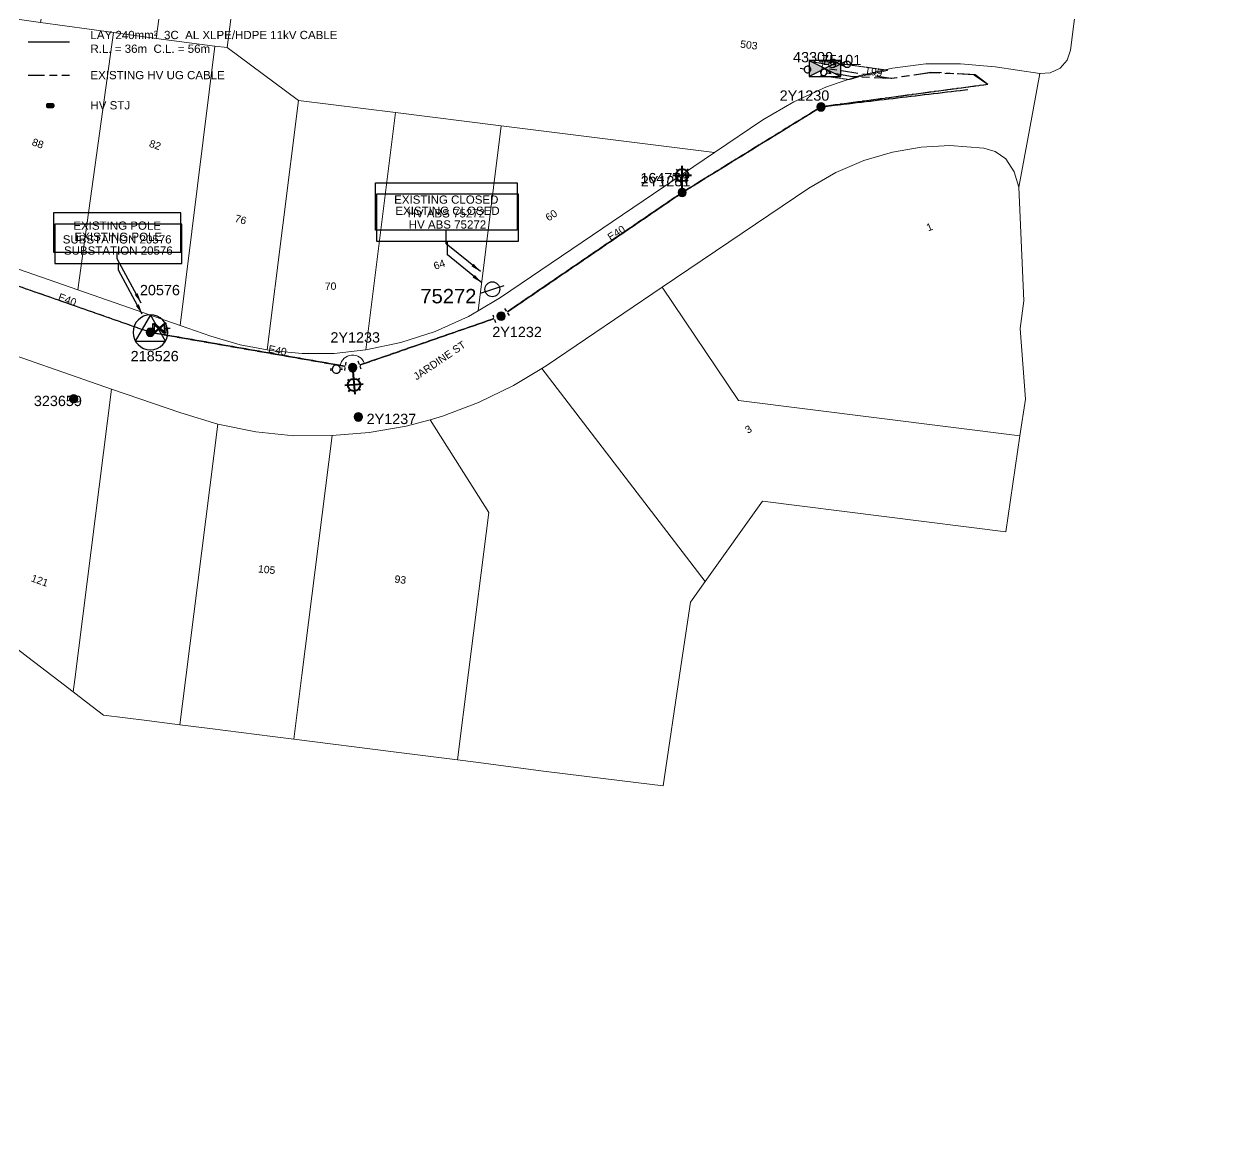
# Model space of a CAD drawing. Header units: metres. Extents: x 15383 to 530218, y 6156255 to 6759712.
# Drawn here: x 306134.6 to 306427.2, y 6192579.4 to 6192848.5 of the extents above; entities that cross this region are included whole.
import ezdxf
from ezdxf.enums import TextEntityAlignment as Align

# ---------------------------------------------------------------- set-up
doc = ezdxf.new("R2010")
doc.units = ezdxf.units.M
for name, pattern in [('Cable Exist OH', [1, 1, 0]), ('Cable Exist UG', [8.2, 4, -1.2, 1.8, -1.2]), ('HIDDEN', [0.375, 0.25, -0.125]), ('HIDDEN2', [0.1875, 0.125, -0.0625])]:
    doc.linetypes.add(name, pattern=pattern)
doc.layers.get('0').update_dxf_attribs({"color": 6})
for name, color, linetype in [('_User Miscellaneous1', 7, 'Continuous'), ('Equip_HV_EXT', 7, 'Continuous'), ('Equip_HV_NEW', 2, 'Continuous'), ('Equip_LV_EXT', 7, 'Continuous'), ('Equip_SP_HV_EXT', 7, 'Continuous'), ('Equip_SP_SL_EXT', 7, 'Continuous'), ('Mains_HV_EXT', 7, 'Continuous'), ('Mains_HV_NEW', 2, 'Continuous'), ('Mains_HV_NEW_Hardwired', 2, 'Continuous'), ('Mains_LV_EXT', 7, 'Continuous'), ('Mains_SL_EXT', 7, 'Continuous'), ('Notes_HV_MISC', 7, 'Continuous'), ('Notes_SP_MISC', 7, 'Continuous'), ('OH_Details_NEW', 2, 'Continuous'), ('OH_Details_SP_MISC', 7, 'Continuous'), ('Services_SL_EXT', 7, 'Continuous'), ('Sub_SP_EXT', 7, 'Continuous'), ('Sub_SP_TR_HV_LV_EXT', 7, 'Continuous'), ('SupportsOH_SP_TR_HV_LV_SL_EXT', 7, 'Continuous')]:
    doc.layers.add(name, color=color, linetype=linetype)
for name, color, linetype, lineweight in [('Cadastre Buildings_SP_EXT', 9, 'Continuous', 5), ('Cadastre Land Parcels_SP_EXT', 9, 'Continuous', 5), ('Cadastre Other Property_SP_EXT', 9, 'HIDDEN', 5), ('Cadastre Roads_SP_EXT', 9, 'Continuous', 5)]:
    doc.layers.add(name, color=color, linetype=linetype, lineweight=lineweight)
doc.styles.add('HVSW_LABEL', font='arial.ttf')
doc.styles.add('iecARIAL', font='arial.ttf', dxfattribs={"height": 2})
doc.styles.add('POLE_LABEL', font='arial.ttf')
doc.styles.get("Standard").update_dxf_attribs({"font": 'arial.ttf'})
doc.styles.add('SWITCH_LABEL', font='arial.ttf', dxfattribs={"height": 2.5})
doc.linetypes.add('Cable 4', pattern='A,5.25,-0.1,["o",Standard,S=2,R=0,X=1.2,Y=-0.7],-4', length=9.35)
doc.linetypes.add('Cable New UG', pattern='A,7,-0.25,["x",Standard,S=2,R=0,X=0.2,Y=-0.8],-2.1', length=9.35)
doc.dimstyles.get("Standard").update_dxf_attribs({"dimtxt": 0.18, "dimasz": 0.18, "dimexe": 0.18, "dimexo": 0.0625, "dimgap": 0.09, "dimtad": 0, "dimtih": 1, "dimtoh": 1, "dimdec": 4, "dimzin": 0, "dimdsep": 46, "dimtxsty": 'Standard', "dimcen": 0.09, "dimadec": 0, "dimazin": 0, "dimtfac": 1, "dimtdec": 4, "dimtofl": 0, "dimtmove": 0, "dimatfit": 3, "dimfxl": 1, "dimtolj": 1, "dimtzin": 0, "dimarcsym": 0})

# ---------------------------------------------------------------- blocks, each defined once
blk = doc.blocks.new('SUB_POLE_EXT')
blk.add_wipeout([(0, 4.22), (0.42, 4.2), (0.83, 4.14), (1.21, 4.05), (1.62, 3.9), (1.99, 3.72), (2.35, 3.51), (2.68, 3.26), (2.99, 2.99), (3.28, 2.66), (3.52, 2.34), (3.76, 1.92), (3.9, 1.62), (4.04, 1.23), (4.18, 0.63), (4.22, 0), (4.18, -0.61), (4.06, -1.15), (3.9, -1.62), (3.58, -2.24), (3.22, -2.73), (2.97, -3.01), (2.68, -3.26), (2.36, -3.5), (2, -3.72), (1.64, -3.89), (1.25, -4.03), (0.82, -4.14), (0.42, -4.2), (0, -4.22), (-0.41, -4.2), (-0.8, -4.15), (-1.21, -4.05), (-1.62, -3.9), (-1.99, -3.73), (-2.35, -3.51), (-2.68, -3.26), (-2.96, -3.02), (-3.23, -2.72), (-3.51, -2.35), (-3.71, -2.01), (-3.91, -1.6), (-4.05, -1.21), (-4.16, -0.76), (-4.22, -0.14), (-4.21, 0.39), (-4.14, 0.83), (-4.03, 1.27), (-3.9, 1.63), (-3.71, 2.02), (-3.5, 2.37), (-3.28, 2.67), (-2.99, 2.99), (-2.68, 3.27), (-2.33, 3.52), (-1.98, 3.73), (-1.63, 3.9), (-1.2, 4.05), (-0.78, 4.15), (-0.4, 4.21)])
blk.add_line((2.16, 0.48), (2.16, 0.48, 0))
blk.add_lwpolyline([(-4.22, 0, 1), (4.22, 0, 1)], format="xyb", close=True)
blk.add_lwpolyline([(2.14, 0.52), (0, 4.22), (-3.66, -2.11), (3.66, -2.11)], close=True)
for tag, height, flags, p in [('ASSET_NUM', 2.5, 8, (2, 2)), ('STREET_CODE', 0.2, 9, (1.5, 0)), ('CONSTRUCTED_VOLTAGE', 0.2, 9, (1.5, -0.2)), ('OPERATING_VOLTAGE', 0.2, 9, (1.5, -0.6)), ('OPERATED_BY', 0.2, 9, (1.5, -0.8)), ('ORIENTATION', 0.2, 9, (1.5, -1.2)), ('OWNED_BY', 0.2, 9, (1.5, -1.4)), ('SECONDARY_VOLTAGE', 0.2, 9, (1.5, -1.6)), ('STATE', 0.2, 9, (1.5, -1.8)), ('SUBSTATION_TYPE', 0.2, 9, (1.5, -2)), ('STREETNAME', 0.2, 9, (1.5, -2.8)), ('SUBURB', 0.2, 9, (1.5, -3)), ('NO_PHASES', 0.2, 9, (1.5, -0.4)), ('MAINTAINED_BY', 0.2, 9, (1.5, -1)), ('USAGE', 0.2, 9, (1.5, -2.2)), ('LEGEND', 0.2, 9, (1.5, -2.4)), ('LOCATION', 0.2, 9, (1.5, -2.6)), ('Z', 0.2, 1, (1.5, -3.4)), ('NOTES', 0.2, 9, (1.5, -3.2))]:
    blk.add_attdef(tag, text='', height=height, dxfattribs=dict(flags=flags)).set_placement(p, align=Align.MIDDLE_LEFT)
blk = doc.blocks.new('SUB_PADMOUNT_EXT')
for points in [[(0, 0), (-3.84, 1.92), (-3.84, -1.92)], [(0, 0), (3.84, 1.92), (3.84, -1.92)]]:
    blk.add_hatch(color=256).paths.add_polyline_path(points)
for p, q in [((3.84, 1.92), (-3.84, -1.92)), ((-3.84, 1.92), (3.84, -1.92))]:
    blk.add_line(p, q)
blk.add_lwpolyline([(-3.84, -1.92), (3.84, -1.92), (3.84, 1.92), (-3.84, 1.92)], close=True)
for tag, height, flags, p in [('ASSET_NUM', 2.5, 8, (2, 2)), ('STREET_CODE', 0.2, 9, (1.5, 0)), ('CONSTRUCTED_VOLTAGE', 0.2, 9, (1.5, -0.2)), ('OPERATING_VOLTAGE', 0.2, 9, (1.5, -0.6)), ('ORIENTATION', 0.2, 9, (1.5, -0.8)), ('OWNED_BY', 0.2, 9, (1.5, -1)), ('OPERATED_BY', 0.2, 9, (1.5, -1.2)), ('SECONDARY_VOLTAGE', 0.2, 9, (1.5, -1.6)), ('STATE', 0.2, 9, (1.5, -1.8)), ('SUBSTATION_TYPE', 0.2, 9, (1.5, -2.2)), ('STREETNAME', 0.2, 9, (1.5, -3)), ('NO_PHASES', 0.2, 9, (1.5, -0.4)), ('MAINTAINED_BY', 0.2, 9, (1.5, -1.4)), ('PARENT', 0.2, 9, (1.5, -2)), ('USAGE', 0.2, 9, (1.5, -2.4)), ('LEGEND', 0.2, 9, (1.5, -2.6)), ('LOCATION', 0.2, 9, (1.5, -2.8)), ('SUBURB', 0.2, 9, (1.5, -3.2)), ('Z', 0.2, 1, (1.5, -3.6)), ('NOTES', 0.2, 9, (1.5, -3.4))]:
    blk.add_attdef(tag, text='', height=height, dxfattribs=dict(flags=flags)).set_placement(p, align=Align.MIDDLE_LEFT)
blk = doc.blocks.new('LV_OH_LINKS_OPEN_EXT')
for p, q in [((-0.17, 4.97), (-0.17, 5.46)), ((-0.17, 3), (-0.17, 2.5)), ((0.17, 4.97), (0.17, 5.46)), ((0.17, 3), (0.17, 2.5))]:
    blk.add_line(p, q)
blk.add_lwpolyline([(0, 2.99, 1), (0, 4.98, 1)], format="xyb", close=True)
at = {"flags": 9}
for tag, p in [('ACTUAL_STATUS', (0, 0)), ('CONSTRUCTED_VOLTAGE', (0, -0.2)), ('OPERATING_VOLTAGE', (0, -0.6)), ('ORIENTATION', (0, -0.8)), ('OWNED_BY', (0, -1)), ('STATE', (0, -1.2)), ('SWITCH_TYPE', (0, -1.4)), ('NO_PHASES', (0, -0.4)), ('USAGE', (0, -1.6)), ('LEGEND', (0, -1.8)), ('NOTES', (0, -2))]:
    blk.add_attdef(tag, text='', height=0.2, dxfattribs=at).set_placement(p, align=Align.MIDDLE_LEFT)
at = {"flags": 1}
blk.add_attdef('Z', (0, 0), '', height=0.2, dxfattribs=at)
blk = doc.blocks.new('LV_OH_LINKS_DISTFUSE_EXT')
for p, q in [((0, 0), (0.96, 0)), ((3.84, 0), (4.8, 0))]:
    blk.add_line(p, q)
blk.add_lwpolyline([(3.84, -1.2), (3.84, 1.2), (0.96, -1.2), (0.96, 1.2)], close=True)
at = {"flags": 9}
for tag, p in [('ACTUAL_STATUS', (0, 0)), ('CONSTRUCTED_VOLTAGE', (0, -0.2)), ('OPERATING_VOLTAGE', (0, -0.6)), ('ORIENTATION', (0, -0.8)), ('OWNED_BY', (0, -1)), ('STATE', (0, -1.2)), ('SWITCH_TYPE', (0, -1.4)), ('NO_PHASES', (0, -0.4)), ('USAGE', (0, -1.6)), ('NOTES', (0, -1.8))]:
    blk.add_attdef(tag, text='', height=0.2, dxfattribs=at).set_placement(p, align=Align.MIDDLE_LEFT)
at = {"flags": 1}
blk.add_attdef('Z', (0, 0), '', height=0.2, dxfattribs=at)
blk = doc.blocks.new('SL_LANTERN_EXT')
at = {"lineweight": 40}
for p, q in [((0, 1.97), (0, 6.47)), ((-2.25, 4.22), (2.25, 4.22)), ((-1.46, 5.68), (-1.06, 5.28)), ((-1.46, 2.76), (-1.06, 3.16)), ((1.46, 5.68), (1.06, 5.28)), ((1.46, 2.76), (1.06, 3.16)), ((0, 0), (0, 2.72))]:
    blk.add_line(p, q, dxfattribs=at)
blk.add_circle((0, 4.22), 1.5, dxfattribs=at)
at = {"style": 'iecARIAL', "flags": 8}
blk.add_attdef('ASSET_NUM', (1.5, 1.5), '', height=2.5, dxfattribs=at)
for tag, p, height, flags in [('OPERATING_VOLTAGE', (0.98, -1.65), 0.2, 9), ('ORIENTATION', (0.98, -1.85), 0.2, 9), ('OWNED_BY', (0.98, -2.05), 0.2, 9), ('STATE', (0.98, -2.25), 0.2, 9), ('CONSTRUCTED_VOLTAGE', (0.98, -0.65), 0.2, 9), ('CONTROL_TYPE', (0.98, -0.85), 0.2, 9), ('LANTERN_PURPOSE', (0.98, -1.05), 0.2, 9), ('LANTERN_TYPE', (0.98, -1.25), 0.2, 9), ('NO_PHASES', (0.98, -1.45), 0.2, 9), ('USAGE', (0.98, -2.45), 0.2, 9), ('CEXIST', (0.98, -2.65), 0.2, 9), ('CNEW', (0.98, -2.85), 0.2, 9), ('CNUMBER', (0.98, -3.05), 0.2, 9), ('LNUMBER', (2.18, -3.25), 2.5, 8), ('CREMOVE', (0.98, -3.25), 0.2, 9), ('CREPLACE', (0.98, -3.45), 0.2, 9), ('LKINGHEIGHT', (0.98, -3.65), 0.2, 9), ('LBRACKET', (0.98, -3.85), 0.2, 9), ('LBRACKETVOCAB', (0.98, -4.05), 0.2, 9), ('LCATEGORY', (0.98, -4.25), 0.2, 9), ('LCHARGE1', (0.98, -4.45), 0.2, 9), ('LCHARGE1PERCENT', (0.98, -4.65), 0.2, 9), ('LCHARGE2', (0.98, -4.85), 0.2, 9), ('LCHARGE2PERCENT', (0.98, -5.05), 0.2, 9), ('LCHARGE3', (0.98, -5.25), 0.2, 9), ('LCHARGE3PERCENT', (0.98, -5.45), 0.2, 9), ('LEXIST', (0.98, -5.65), 0.2, 9), ('LLAMP', (0.98, -5.85), 0.2, 9), ('LLAMPVOCAB', (0.98, -6.05), 0.2, 9), ('LMAST', (0.98, -6.25), 0.2, 9), ('LMASTVOCAB', (0.98, -6.45), 0.2, 9), ('LNEW', (0.98, -6.65), 0.2, 9), ('LANTNUMBER', (0.98, -6.85), 0.2, 9), ('LOUTREACH', (0.98, -7.25), 0.2, 9), ('LOUTREACHVOCAB', (0.98, -7.45), 0.2, 9), ('LRATECODE', (0.98, -7.65), 0.2, 9), ('LREMOVE', (0.98, -7.85), 0.2, 9), ('LREPLACE', (0.98, -8.05), 0.2, 9), ('LTYPE', (0.98, -8.25), 0.2, 9), ('LTYPEVOCAB', (0.98, -8.45), 0.2, 9), ('LEGEND', (0.98, -8.65), 0.2, 9), ('LOCATION', (0.98, -8.85), 0.2, 9), ('STREETNAME', (0.98, -9.25), 0.2, 9), ('SUBURB', (0.98, -9.45), 0.2, 1), ('NOTES', (0.98, -9.05), 0.2, 9)]:
    blk.add_attdef(tag, p, '', height=height, dxfattribs=dict(flags=flags))
blk = doc.blocks.new('POLE_EXT')
blk.add_hatch(color=256).paths.add_polyline_path([(-1, 0, 1), (1, 0, 1)])
blk.add_lwpolyline([(-1, 0, 1), (1, 0, 1)], format="xyb", close=True)
for tag, height, flags, p in [('pNumber', 2.5, 8, (-17.84, 2.07)), ('OWNED_BY', 0.2, 9, (1.35, -0.4)), ('SPECIAL_USE', 0.2, 9, (1.35, -0.8)), ('STATE', 0.2, 9, (1.35, -1)), ('cLV', 0.2, 9, (1.35, -1.4)), ('hDepth', 0.2, 9, (1.35, -1.6)), ('hDia', 0.2, 9, (1.35, -1.8)), ('cHV', 0.2, 9, (1.35, -2)), ('PARENT', 0.2, 9, (1.35, -0.6)), ('USAGE', 0.2, 9, (1.35, -1.2)), ('LBRACKET', 0.2, 9, (1.35, -2.2)), ('LExisting', 0.2, 9, (1.35, -2.4)), ('LANTNUMBER', 0.2, 9, (1.35, -2.6)), ('LOther', 0.2, 9, (1.35, -2.8)), ('LRemove', 0.2, 9, (1.35, -3)), ('cLinedev', 0.2, 9, (1.35, -3.4)), ('pExisting', 0.2, 9, (1.35, -3.8)), ('pFooting', 0.2, 9, (1.35, -4.4)), ('pNew', 0.2, 9, (1.35, -4.6)), ('pRelocate', 0.2, 9, (1.35, -5)), ('pRemove', 0.2, 9, (1.35, -5.2)), ('pReplace', 0.2, 9, (1.35, -5.4)), ('pStay', 0.2, 9, (1.35, -5.6)), ('pType', 0.2, 9, (1.35, -5.8)), ('LEGEND', 0.2, 9, (1.35, -3.2)), ('LOCATION', 0.2, 9, (1.35, -3.6)), ('PFNUMBER', 0.2, 9, (1.35, -4)), ('NEWPFNUMBER', 0.2, 9, (1.35, -4.2)), ('cspan', 0.2, 9, (1.35, -6)), ('STREETNAME', 0.2, 9, (1.35, -6.2)), ('SUBURB', 0.2, 9, (1.35, -6.4)), ('OPERATED_BY', 0.2, 9, (1.36, -7.01)), ('NOTES', 0.2, 9, (1.35, -6.6)), ('MAINTAINED_BY', 0.2, 9, (1.36, -6.81))]:
    blk.add_attdef(tag, text='', height=height, dxfattribs=dict(flags=flags)).set_placement(p, align=Align.MIDDLE_LEFT)
at = {"style": 'POLE_LABEL'}
for tag, height, flags, p in [('ASSET_NUM', 2.5, 8, (2, 2)), ('STRUCTURE_PLANT_NUMBER', 0.2, 9, (1.35, 0.03)), ('STREET_CODE', 0.2, 9, (1.35, -0.2))]:
    blk.add_attdef(tag, text='', height=height, dxfattribs=dict(at, flags=flags)).set_placement(p, align=Align.MIDDLE_LEFT)
at = {"flags": 1}
blk.add_attdef('Z', (1.35, -7.33), '', height=0.2, dxfattribs=at)
blk = doc.blocks.new('LV_UG_DFUSE_CLOSED_EXT')
for points in [[(1, 0), (0, 0)], [(5.04, 0.73), (2.16, -0.72)], [(5.05, -0.71), (2.16, 0.72)], [(6.2, 0.01), (7.2, 0.01)]]:
    blk.add_lwpolyline(points)
for centre in [(1.8, 0), (5.4, 0.01)]:
    blk.add_circle(centre, 0.8)
at = {"flags": 9}
for tag, p in [('ACTUAL_STATUS', (0, 0)), ('CONSTRUCTED_VOLTAGE', (0, -0.2)), ('OPERATING_VOLTAGE', (0, -0.6)), ('ORIENTATION', (0, -0.8)), ('STATE', (0, -1)), ('SWITCH_TYPE', (0, -1.2)), ('NO_PHASES', (0, -0.4)), ('USAGE', (0, -1.4)), ('NOTES', (0, -1.6))]:
    blk.add_attdef(tag, text='', height=0.2, dxfattribs=at).set_placement(p, align=Align.MIDDLE_LEFT)
at = {"flags": 1}
blk.add_attdef('Z', (0, 0), '', height=0.2, dxfattribs=at)
blk = doc.blocks.new('HV_ABS_CLOSED_EXT')
blk.add_line((-3, 6.87), (3, 6.87))
blk.add_circle((0, 6.87), 1.8)
at = {"style": 'HVSW_LABEL'}
for tag, height, flags, p in [('ASSET_NUM', 3.5, 8, (2, 2)), ('STREET_CODE', 0.2, 9, (0, -0.2))]:
    blk.add_attdef(tag, text='', height=height, dxfattribs=dict(at, flags=flags)).set_placement(p, align=Align.MIDDLE_LEFT)
at = {"flags": 1}
blk.add_attdef('Z', (0, 0), '', height=0.2, dxfattribs=at)
at = {"flags": 9}
for tag, p in [('ACTUAL_STATUS', (0, -0.4)), ('CONSTRUCTED_VOLTAGE', (0, -0.6)), ('OPERATING_VOLTAGE', (0, -1)), ('ORIENTATION', (0, -1.2)), ('OWNED_BY', (0, -1.4)), ('STATE', (0, -1.6)), ('SWITCH_TYPE', (0, -1.8)), ('STREETNAME', (0, -2.6)), ('SUBURB', (0, -2.8)), ('NO_PHASES', (0, -0.8)), ('USAGE', (0, -2)), ('LEGEND', (0, -2.2)), ('LOCATION', (0, -2.4)), ('NOTES', (0, -3))]:
    blk.add_attdef(tag, text='', height=0.2, dxfattribs=at).set_placement(p, align=Align.MIDDLE_LEFT)
blk = doc.blocks.new('SWG_HOLEC_SU_EXT')
blk.add_line((1.8, -2), (5.8, -2))
for points in [[(1, 0), (0, 0)], [(6.6, 0), (7.6, 0)]]:
    blk.add_lwpolyline(points)
for points in [[(1.8, -0.8, 1), (1.8, 0.8, 1)], [(5.8, -0.8, 1), (5.8, 0.8, 1)]]:
    blk.add_lwpolyline(points, format="xyb", close=True)
at = {"style": 'SWITCH_LABEL', "flags": 8}
blk.add_attdef('ASSET_NUM', text='', height=2.5, rotation=179.9544, dxfattribs=at).set_placement((-2.4, 0), align=Align.MIDDLE_LEFT)
at = {"flags": 1}
blk.add_attdef('Z', (0, 0), '', height=0.2, dxfattribs=at)
at = {"flags": 9}
for tag, p in [('ACTUAL_STATUS', (0, -0.4)), ('CONSTRUCTED_VOLTAGE', (0, -0.6)), ('OPERATING_VOLTAGE', (0, -1)), ('ORIENTATION', (0, -1.2)), ('OWNED_BY', (0, -1.4)), ('STATE', (0, -1.8)), ('SWITCH_TYPE', (0, -2)), ('STREETNAME', (0, -2.6)), ('SUBURB', (0, -2.8)), ('NO_PHASES', (0, -0.8)), ('PARENT', (0, -1.6)), ('USAGE', (0, -2.2)), ('LOCATION', (0, -2.4)), ('NOTES', (0, -3))]:
    blk.add_attdef(tag, text='', height=0.2, dxfattribs=at).set_placement(p, align=Align.MIDDLE_LEFT)
at = {"style": 'SWITCH_LABEL', "flags": 9}
blk.add_attdef('STREET_CODE', text='', height=0.2, dxfattribs=at).set_placement((0, -0.2), align=Align.MIDDLE_LEFT)
blk = doc.blocks.new('HV_STJ_NEW')
blk.add_hatch(color=256).paths.add_polyline_path([(0.91, 0.13, 0.414214), (0.59, 0.45), (-0.59, 0.45, 0.414214), (-0.91, 0.13), (-0.91, -0.13, 0.414214), (-0.59, -0.45), (0.59, -0.45, 0.414214), (0.91, -0.13)])
blk.add_lwpolyline([(-0.91, 0.13), (-0.91, -0.13, 0.414214), (-0.59, -0.45), (0.59, -0.45, 0.414214), (0.91, -0.13), (0.91, 0.13, 0.414214), (0.59, 0.45), (-0.59, 0.45, 0.414214)], format="xyb", close=True)
for tag, flags, p in [('ORIENTATION', 9, (1.5, 0)), ('OWNED_BY', 9, (1.5, -0.8)), ('OPERATED_BY', 9, (1.5, -1)), ('TYPE', 9, (1.5, -1.4)), ('OPERATING_VOLTAGE', 9, (1.5, -1.6)), ('CONSTRUCTED_VOLTAGE', 9, (1.5, -1.8)), ('Z', 1, (1.5, -2.2)), ('USAGE', 9, (1.5, -0.2)), ('LEGEND', 9, (1.5, -0.4)), ('NOTES', 9, (1.5, -0.6)), ('MAINTAINED_BY', 9, (1.5, -1.2)), ('NUMBER_OF_PHASES', 9, (1.5, -2))]:
    blk.add_attdef(tag, text='', height=0.2, dxfattribs=dict(flags=flags)).set_placement(p, align=Align.MIDDLE_LEFT)
blk = doc.blocks.new('End Shackle_NEW')
blk.add_line((1, 1.81), (-1, 1.81))
at = {"flags": 1}
blk.add_attdef('Z', (0, 0), '', height=0.2, dxfattribs=at)
at = {"flags": 9}
for tag, p in [('CONNECTOR_TYPE', (0, 0)), ('CONSTRUCTED_VOLTAGE', (0, -0.2)), ('OPERATING_VOLTAGE', (0, -0.6)), ('ORIENTATION', (0, -0.8)), ('OWNED_BY', (0, -1)), ('STATE', (0, -1.2)), ('OPERATED_BY', (0, -2.01)), ('NO_PHASES', (0, -0.4)), ('USAGE', (0, -1.4)), ('NOTES', (0, -1.6)), ('MAINTAINED_BY', (0, -1.81))]:
    blk.add_attdef(tag, text='', height=0.2, dxfattribs=at).set_placement(p, align=Align.MIDDLE_LEFT)
blk.add_wipeout([(-0.25, 0), (-0.25, 1.81), (0.25, 1.82), (0.25, 0)])

msp = doc.modelspace()

# ---------------------------------------------------------------- linework, layer by layer
at = {"layer": 'Cadastre Buildings_SP_EXT', "linetype": 'Continuous'}
for points in [[(306233.11901, 6192752.49103), (306247.33801, 6192729.967), (306242.426, 6192691.195), (306239.73301, 6192669.94099), (306244.23898, 6192669.37001), (306260.64699, 6192667.23099), (306275.75101, 6192665.345), (306289.629, 6192663.62798), (306293.948, 6192692.61301), (306296.28197, 6192708.26698), (306299.84297, 6192713.24599), (306260.22103, 6192764.93999), (306253.36599, 6192760.82799), (306244.87801, 6192756.68797), (306236.14602, 6192753.34698), (306233.11901, 6192752.49103)], [(306181.60598, 6192751.44101), (306172.58099, 6192754.21201), (306155.815, 6192759.94798), (306146.88102, 6192689.43603), (306146.50399, 6192686.45702), (306149.75398, 6192683.95898), (306153.85502, 6192680.81002), (306164.38799, 6192679.47701), (306172.35999, 6192678.46702), (306173.81302, 6192689.94001), (306181.60598, 6192751.44101)]]:
    msp.add_lwpolyline(points, close=True, dxfattribs=at)
at = {"layer": 'Cadastre Land Parcels_SP_EXT', "linetype": 'Continuous'}
for points in [[(306180.91197, 6192843.17), (306183.88401, 6192842.79998), (306185.49502, 6192855.469), (306185.83899, 6192858.25704), (306193.74396, 6192921.04899), (306193.97699, 6192931.14602), (306177.17603, 6192921.217), (306166.62196, 6192845.03903), (306180.91197, 6192843.17)], [(306166.62196, 6192845.03903), (306177.17603, 6192921.217), (306151.32903, 6192924.58803), (306138.59199, 6192848.92797), (306156.24597, 6192846.47903), (306166.62196, 6192845.03903)], [(306395.21397, 6192895.35903), (306193.74396, 6192921.04899), (306185.83899, 6192858.25704), (306185.49502, 6192855.469), (306183.88401, 6192842.79998), (306201.16099, 6192829.98097), (306224.70101, 6192827.04497), (306250.37904, 6192823.84203), (306302.12296, 6192817.39198), (306313.822, 6192825.29696), (306321.40403, 6192829.66403), (306329.27199, 6192833.26297), (306337.36998, 6192836.07), (306345.35304, 6192837.85998), (306353.44298, 6192838.85699), (306361.84403, 6192838.90999), (306370.22803, 6192838.13796), (306381.10699, 6192836.55698), (306383.55601, 6192836.66104), (306385.96201, 6192837.78701), (306387.71701, 6192839.78103), (306388.512, 6192842.17397), (306395.21397, 6192895.35903)], [(306147.58796, 6192783.99598), (306156.24597, 6192846.47903), (306138.59199, 6192848.92797), (306129.5, 6192850.19103), (306121.61597, 6192793.27797), (306124.33502, 6192792.13999), (306147.58796, 6192783.99598)], [(306217.52196, 6192769.49601), (306224.70101, 6192827.04497), (306201.16099, 6192829.98097), (306193.60899, 6192769.44504), (306194.30099, 6192769.30203), (306202.03504, 6192768.54201), (306209.79197, 6192768.60597), (306217.511, 6192769.49398), (306217.52196, 6192769.49601)], [(306244.77699, 6192778.93797), (306250.37904, 6192823.84203), (306224.70101, 6192827.04497), (306217.52196, 6192769.49601), (306226.03298, 6192771.21001), (306234.37202, 6192773.90902), (306242.45198, 6192777.56404), (306244.77699, 6192778.93797)], [(306302.12296, 6192817.39198), (306250.37904, 6192823.84203), (306244.77699, 6192778.93797), (306250.18904, 6192782.15001), (306302.12296, 6192817.39198)], [(306375.95799, 6192808.91196), (306374.80499, 6192812.66001), (306372.80001, 6192815.83601), (306370.26398, 6192817.57298), (306367.44697, 6192818.36797), (306359.22196, 6192819.03002), (306352.24704, 6192818.66998), (306345.348, 6192817.45002), (306338.33201, 6192815.39001), (306331.53296, 6192812.47097), (306325.02302, 6192808.72797), (306289.39397, 6192784.64699), (306307.95301, 6192757.19101), (306376.24596, 6192748.55402), (306377.566, 6192757.49399), (306376.30797, 6192774.61303), (306377.15101, 6192781.36199), (306375.95799, 6192808.91196)], [(306376.24596, 6192748.55402), (306307.95301, 6192757.19101), (306289.39397, 6192784.64699), (306261.54402, 6192765.73101), (306260.22097, 6192764.93999), (306299.84301, 6192713.24597), (306313.80699, 6192732.76801), (306372.81397, 6192725.30399), (306376.24596, 6192748.55402)], [(306155.815, 6192759.94796), (306123.79999, 6192771.10596), (306116.03599, 6192709.85197), (306121.39602, 6192705.73602), (306135.52199, 6192694.88904), (306143.01198, 6192689.13797), (306146.50403, 6192686.45699), (306146.88104, 6192689.436), (306155.815, 6192759.94796)], [(306173.81303, 6192689.94003), (306172.35996, 6192678.46703), (306179.652, 6192677.54396), (306194.846, 6192675.63297), (306200.04296, 6192674.96403), (306202.01499, 6192690.52903), (306209.37804, 6192748.65101), (306209.28203, 6192748.64297), (306200.01797, 6192748.61002), (306190.78102, 6192749.54299), (306181.64001, 6192751.43101), (306181.606, 6192751.441), (306173.81303, 6192689.94003)], [(306242.42601, 6192691.19497), (306247.33801, 6192729.96698), (306233.11902, 6192752.49101), (306227.28103, 6192750.91904), (306218.31801, 6192749.365), (306209.37804, 6192748.65101), (306202.01499, 6192690.52903), (306200.04296, 6192674.96403), (306224.23303, 6192671.91302), (306239.73302, 6192669.94099), (306242.42601, 6192691.19497)]]:
    msp.add_lwpolyline(points, close=True, dxfattribs=at)
at = {"layer": 'Cadastre Other Property_SP_EXT', "linetype": 'HIDDEN2'}
msp.add_lwpolyline([(306334.84196, 6192835.04999), (306337.22229, 6192835.76857), (306344.214, 6192837.31454), (306328.44077, 6192839.47818), (306327.94354, 6192836.00934), (306334.84196, 6192835.04999)], close=True, dxfattribs=at)
at = {"layer": 'Mains_HV_EXT', "linetype": 'Cable Exist UG'}
msp.add_lwpolyline([(306368.48593, 6192833.86663), (306365.3972, 6192836.19435), (306354.58409, 6192836.79403), (306345.12323, 6192835.28136), (306344.88892, 6192835.31248), (306335.08914, 6192835.80922), (306330.31634, 6192836.6473), (306328.89835, 6192837.74655)], dxfattribs=at)
at = {"layer": 'Mains_HV_EXT', "color": 2, "linetype": 'Cable Exist OH', "lineweight": 0}
for points in [[(306250.33548, 6192777.63603), (306294.27427, 6192807.64027), (306327.97819, 6192828.42692), (306368.48593, 6192833.86663)], [(306214.30405, 6192765.16255), (306250.33548, 6192777.63603)]]:
    msp.add_lwpolyline(points, dxfattribs=at)
at = {"layer": 'Mains_HV_NEW_Hardwired', "color": 2, "linetype": 'Continuous', "lineweight": 0}
msp.add_arc((306214.30405, 6192765.16255), 3.03936, 19.0950057, 170.1213111, dxfattribs=at).dxf.unprotected_set("ltscale", 0)
at = {"layer": 'Mains_LV_EXT', "linetype": 'Cable Exist UG'}
msp.add_lwpolyline([(306368.48593, 6192833.86663), (306364.98513, 6192836.2243), (306354.4417, 6192836.72629), (306345.03156, 6192835.31857), (306328.89835, 6192837.74655)], dxfattribs=at)
at = {"layer": 'Mains_LV_EXT', "linetype": 'Cable Exist OH'}
for points in [[(306294.27427, 6192807.64027), (306327.97819, 6192828.42692), (306363.62645, 6192832.65235)], [(306250.33548, 6192777.63601), (306294.27427, 6192807.64027)], [(306214.30409, 6192765.16259), (306250.33548, 6192777.63601)]]:
    msp.add_lwpolyline(points, dxfattribs=at)
at = {"layer": 'Mains_SL_EXT', "linetype": 'Cable Exist OH'}
for points in [[(306368.48593, 6192833.86663), (306327.97819, 6192828.42692), (306294.27427, 6192807.64027)], [(306294.27427, 6192807.64027), (306250.33548, 6192777.63601)], [(306250.33548, 6192777.63601), (306214.30409, 6192765.16259)]]:
    msp.add_lwpolyline(points, dxfattribs=at)
at = {"layer": 'Notes_HV_MISC', "linetype": 'Cable New UG', "flags": 128}
msp.add_lwpolyline([(306135.5776, 6192844.19381), (306145.6059, 6192844.19381)], dxfattribs=at)
at = {"layer": 'Notes_HV_MISC', "linetype": 'Cable Exist UG', "flags": 128}
msp.add_lwpolyline([(306135.5776, 6192836.12186), (306145.6059, 6192836.12186)], dxfattribs=at)
at = {"layer": 'Notes_HV_MISC'}
for points in [[(306254.21513, 6192798.47208), (306219.86796, 6192798.47208), (306219.86796, 6192810.01776), (306254.21513, 6192810.01776)], [(306141.74752, 6192793.16067), (306172.59288, 6192793.16067), (306172.59288, 6192802.68805), (306141.74752, 6192802.68805)]]:
    msp.add_lwpolyline(points, close=True, dxfattribs=at)
at = {"layer": 'Notes_SP_MISC'}
for points in [[(306254.5004, 6192795.76427), (306220.15324, 6192795.76427), (306220.15324, 6192807.30995), (306254.5004, 6192807.30995)], [(306142.03279, 6192790.45286), (306172.87816, 6192790.45286), (306172.87816, 6192799.98024), (306142.03279, 6192799.98024)]]:
    msp.add_lwpolyline(points, close=True, dxfattribs=at)
at = {"layer": 'OH_Details_SP_MISC', "color": 2, "linetype": 'Continuous', "lineweight": 0}
msp.add_lwpolyline([(306250.33548, 6192777.63603), (306294.27431, 6192807.64032), (306327.9782, 6192828.4269)], dxfattribs=at)

# ---------------------------------------------------------------- block references
at = {"layer": 'Equip_HV_EXT'}
ref = msp.add_blockref('SWG_HOLEC_SU_EXT', (306330.41425, 6192836.55021), dxfattribs=dict(at, rotation=170.7427545844398))
ref.add_attrib('ASSET_NUM', '75101', dxfattribs={"layer": '0', "height": 2.5, "style": 'SWITCH_LABEL'}).set_placement((306328.01524, 6192837.80019), align=Align.BOTTOM_LEFT)
at = {"layer": 'Equip_HV_NEW', "linetype": 'Cable New UG', "lineweight": 0, "rotation": 180.462564076833}
msp.add_blockref('HV_STJ_NEW', (306140.94154, 6192828.74455), dxfattribs=at)
at = {"layer": 'Equip_LV_EXT'}
msp.add_blockref('LV_UG_DFUSE_CLOSED_EXT', (306328.90405, 6192838.73725), dxfattribs=at)
at = {"layer": 'Equip_LV_EXT', "rotation": 95.78623839413811}
msp.add_blockref('LV_OH_LINKS_OPEN_EXT', (306214.30404, 6192765.16255), dxfattribs=at)
at = {"layer": 'Equip_SP_HV_EXT'}
ref = msp.add_blockref('HV_ABS_CLOSED_EXT', (306250.33547, 6192777.63605), dxfattribs=dict(at, rotation=18.11128674506585))
ref.add_attrib('ASSET_NUM', '75272', dxfattribs={"layer": '0', "height": 3.5, "style": 'HVSW_LABEL'}).set_placement((306244.34344, 6192779.70094), align=Align.BOTTOM_RIGHT)
at = {"layer": 'Equip_SP_SL_EXT'}
ref = msp.add_blockref('SL_LANTERN_EXT', (306294.27431, 6192807.64032), dxfattribs=at)
ref.add_attrib('ASSET_NUM', '164774', dxfattribs={"layer": '0', "height": 2.5, "style": 'iecARIAL'}).set_placement((306295.77431, 6192809.14032), align=Align.BOTTOM_RIGHT)
at = {"layer": 'Equip_SP_SL_EXT', "rotation": 184.5659808498443}
msp.add_blockref('SL_LANTERN_EXT', (306214.30406, 6192765.16257), dxfattribs=at)
at = {"layer": 'Services_SL_EXT'}
ref = msp.add_blockref('POLE_EXT', (306146.61115, 6192757.56529), dxfattribs=at)
ref.add_attrib('ASSET_NUM', '323659', dxfattribs={"layer": '0', "height": 2.5, "style": 'POLE_LABEL'}).set_placement((306148.61115, 6192758.31529), align=Align.TOP_RIGHT)
ref = msp.add_blockref('POLE_EXT', (306215.6995, 6192753.19183), dxfattribs=at)
ref.add_attrib('ASSET_NUM', '2Y1237', dxfattribs={"layer": '0', "height": 2.5, "style": 'POLE_LABEL'}).set_placement((306217.6995, 6192753.94183), align=Align.TOP_LEFT)
at = {"layer": 'Sub_SP_EXT'}
ref = msp.add_blockref('SUB_PADMOUNT_EXT', (306328.89835, 6192837.74652), dxfattribs=at)
ref.add_attrib('ASSET_NUM', '43300', dxfattribs={"layer": '0', "height": 2.5}).set_placement((306330.89835, 6192838.49652), align=Align.BOTTOM_RIGHT)
at = {"layer": 'Sub_SP_TR_HV_LV_EXT'}
ref = msp.add_blockref('SUB_POLE_EXT', (306165.23911, 6192773.70695), dxfattribs=at)
ref.add_attrib('ASSET_NUM', '20576', dxfattribs={"layer": '0', "height": 2.5}).set_placement((306172.39976, 6192785.21755), align=Align.TOP_RIGHT)
at = {"layer": 'SupportsOH_SP_TR_HV_LV_SL_EXT'}
ref = msp.add_blockref('POLE_EXT', (306327.9782, 6192828.4269), dxfattribs=at)
ref.add_attrib('ASSET_NUM', '2Y1230', dxfattribs={"layer": '0', "height": 2.5, "style": 'POLE_LABEL'}).set_placement((306329.9782, 6192829.1769), align=Align.BOTTOM_RIGHT)
ref = msp.add_blockref('POLE_EXT', (306294.2743, 6192807.64033), dxfattribs=at)
ref.add_attrib('ASSET_NUM', '2Y1231', dxfattribs={"layer": '0', "height": 2.5, "style": 'POLE_LABEL'}).set_placement((306296.2743, 6192808.39033), align=Align.BOTTOM_RIGHT)

# ---------------------------------------------------------------- texts
at = {"layer": 'Cadastre Land Parcels_SP_EXT'}
for s, rotation, p in [('503', 352.722294, (306308.27861, 6192842.82782)), ('88', 340.6, (306136.31287, 6192819.1687)), ('82', 340.9, (306164.76444, 6192818.80299)), ('76', 344.2, (306185.55642, 6192800.60282)), ('60', 33.830002, (306261.86698, 6192800.58051)), ('1', 22.313744, (306353.97631, 6192798.17348)), ('64', 19.190001, (306234.31939, 6192788.8577)), ('70', 0.816, (306207.57901, 6192783.98885)), ('3', 31.948084, (306310.22771, 6192749.04762)), ('121', 340.9, (306136.12071, 6192713.32027)), ('105', 354.47, (306191.28613, 6192715.44968)), ('93', 352.908861, (306224.38839, 6192712.99347))]:
    msp.add_text(s, height=1.8, rotation=rotation, dxfattribs=at).set_placement(p)
at = {"layer": 'Cadastre Roads_SP_EXT'}
msp.add_text('JARDINE ST', height=1.8, rotation=34.234779, dxfattribs=at).set_placement((306229.81848, 6192762.01877))
at = {"layer": 'Mains_LV_EXT'}
for s, rotation, p in [('T99', 349.9227456, (306338.42174, 6192836.45467)), ('E40', 32.8771278, (306276.90588, 6192795.86352)), ('E40', 339.7418494, (306142.68066, 6192781.5819)), ('E40', 349.1353287, (306193.72031, 6192768.87876))]:
    msp.add_text(s, height=1.8, rotation=rotation, dxfattribs=at).set_placement(p)
at = {"layer": 'Notes_HV_MISC', "lineweight": 0, "char_height": 2, "attachment_point": 4, "style": 'iecARIAL'}
for s, width, insert in [('LAY 240mm²  3C  AL XLPE/HDPE 11kV CABLE\\PR.L. = 36m  C.L. = 56m', 63.1802032, (306150.69007, 6192844.19381)), ('EXISTING HV UG CABLE', 53.249077, (306150.69007, 6192836.12186)), ('HV STJ', 53.249077, (306150.69007, 6192828.79739))]:
    msp.add_mtext_dynamic_manual_height_columns(s, width=width, gutter_width=10, heights=[0], dxfattribs=dict(at, insert=insert))
at = {"layer": 'Notes_HV_MISC', "linetype": 'Cable 4', "insert": (306237.04154, 6192804.24492), "char_height": 2, "attachment_point": 5}
msp.add_mtext_dynamic_manual_height_columns('EXISTING CLOSED HV ABS 75272', width=27.1994417, gutter_width=4, heights=[0], dxfattribs=at)
at = {"layer": 'Notes_HV_MISC', "insert": (306157.1702, 6192797.92436), "char_height": 2, "width": 30.6675701, "attachment_point": 5, "style": 'iecARIAL'}
msp.add_mtext('EXISTING POLE SUBSTATION 20576', dxfattribs=at)
at = {"layer": 'Notes_SP_MISC', "linetype": 'Cable 4', "insert": (306237.32682, 6192801.53711), "char_height": 2, "attachment_point": 5}
msp.add_mtext_dynamic_manual_height_columns('EXISTING CLOSED HV ABS 75272', width=27.1994417, gutter_width=4, heights=[0], dxfattribs=at)
at = {"layer": 'Notes_SP_MISC', "insert": (306157.45548, 6192795.21655), "char_height": 2, "width": 30.6675701, "attachment_point": 5, "style": 'iecARIAL'}
msp.add_mtext('EXISTING POLE SUBSTATION 20576', dxfattribs=at)

# ---------------------------------------------------------------- leaders
at = {"layer": 'Notes_HV_MISC', "linetype": 'Continuous'}
msp.add_leader([(306245.34194, 6192788.46089), (306237.04154, 6192795.21147), (306237.04154, 6192798.47208)], dimstyle='Standard', override={"dimasz": 2.5, "dimfxl": 1.25}, dxfattribs=at)
at = {"layer": 'Notes_SP_MISC', "linetype": 'Continuous'}
msp.add_leader([(306245.62721, 6192785.75308), (306237.32682, 6192792.50367), (306237.32682, 6192795.76427)], dimstyle='Standard', override={"dimasz": 2.5, "dimfxl": 1.25}, dxfattribs=at)

# ---------------------------------------------------------------- next in the draw order: linework, layer by layer
at = {"layer": 'Cadastre Land Parcels_SP_EXT', "linetype": 'Continuous'}
for points in [[(306166.62196, 6192845.03903), (306156.24597, 6192846.47903), (306147.58796, 6192783.99598), (306172.45404, 6192775.33099), (306180.91197, 6192843.17), (306166.62196, 6192845.03903)], [(306183.88401, 6192842.79998), (306180.91197, 6192843.17), (306172.45404, 6192775.33099), (306179.86797, 6192772.80901), (306187.00701, 6192770.68399), (306193.60899, 6192769.44504), (306201.16099, 6192829.98097), (306183.88401, 6192842.79998)]]:
    msp.add_lwpolyline(points, close=True, dxfattribs=at)
at = {"layer": 'Cadastre Roads_SP_EXT', "linetype": 'Continuous'}
msp.add_lwpolyline([(306123.80004, 6192771.10602), (306155.81502, 6192759.94798), (306172.58102, 6192754.21199), (306181.60604, 6192751.44104), (306181.64004, 6192751.43097), (306190.78101, 6192749.543), (306200.01797, 6192748.60996), (306209.28203, 6192748.64299), (306209.37802, 6192748.65102), (306218.31801, 6192749.36497), (306227.28104, 6192750.91898), (306233.11902, 6192752.491), (306236.14597, 6192753.34703), (306244.87799, 6192756.68799), (306253.36603, 6192760.82803), (306260.22103, 6192764.93999), (306261.54402, 6192765.73103), (306289.39398, 6192784.647), (306325.02296, 6192808.72798), (306331.53304, 6192812.471), (306338.33196, 6192815.39003), (306345.34803, 6192817.45003), (306352.247, 6192818.66997), (306359.22201, 6192819.02999), (306367.44698, 6192818.36797), (306370.26403, 6192817.57304), (306372.79999, 6192815.83598), (306374.80497, 6192812.65997), (306375.95798, 6192808.91201), (306378.55602, 6192822.86697), (306381.107, 6192836.55701), (306381.107, 6192836.55701), (306370.228, 6192838.13803), (306361.84398, 6192838.91), (306353.44302, 6192838.85702), (306345.35298, 6192837.85996), (306337.36996, 6192836.07), (306329.27197, 6192833.26303), (306321.40402, 6192829.66404), (306313.822, 6192825.29697), (306302.12299, 6192817.39201), (306250.18896, 6192782.14998), (306244.77697, 6192778.93804), (306242.45197, 6192777.564), (306234.37199, 6192773.90903), (306226.03301, 6192771.20996), (306217.52202, 6192769.49603), (306217.51098, 6192769.494), (306209.792, 6192768.606), (306202.03496, 6192768.54198), (306194.30096, 6192769.30203), (306193.609, 6192769.44499), (306187.007, 6192770.68401), (306179.86801, 6192772.809), (306172.45403, 6192775.33101), (306147.58802, 6192783.99601), (306124.335, 6192792.14001)], dxfattribs=at)
at = {"layer": 'Mains_HV_EXT', "color": 2, "linetype": 'Cable Exist OH', "lineweight": 0}
for points in [[(306165.23905, 6192773.70696), (306119.42004, 6192789.70757)], [(306165.23905, 6192773.70696), (306214.30405, 6192765.16255)]]:
    msp.add_lwpolyline(points, dxfattribs=at)
at = {"layer": 'Mains_LV_EXT', "linetype": 'Cable Exist OH'}
for points in [[(306165.23905, 6192773.70696), (306119.41998, 6192789.70753)], [(306165.23905, 6192773.70696), (306214.30409, 6192765.16259)]]:
    msp.add_lwpolyline(points, dxfattribs=at)
at = {"layer": 'Mains_SL_EXT', "linetype": 'Cable Exist OH'}
msp.add_lwpolyline([(306214.30409, 6192765.16259), (306165.23905, 6192773.70696), (306119.41998, 6192789.70753)], dxfattribs=at)
at = {"layer": 'OH_Details_SP_MISC', "color": 2, "linetype": 'Continuous', "lineweight": 0}
msp.add_lwpolyline([(306083.09733, 6192789.56816), (306119.43615, 6192789.70934), (306165.23911, 6192773.70695), (306214.30408, 6192765.16257), (306250.33548, 6192777.63603)], dxfattribs=at)

# ---------------------------------------------------------------- next in the draw order: block references
at = {"layer": 'Equip_LV_EXT'}
for p in [(306164.84043, 6192774.61842), (306165.25485, 6192774.70282)]:
    msp.add_blockref('LV_OH_LINKS_DISTFUSE_EXT', p, dxfattribs=at)
at = {"layer": 'SupportsOH_SP_TR_HV_LV_SL_EXT'}
ref = msp.add_blockref('POLE_EXT', (306165.23904, 6192773.70691), dxfattribs=at)
ref.add_attrib('ASSET_NUM', '218526', dxfattribs={"layer": '0', "height": 2.5, "style": 'POLE_LABEL'}).set_placement((306160.45456, 6192765.94964), align=Align.BOTTOM_LEFT)

# ---------------------------------------------------------------- next in the draw order: leaders
at = {"layer": 'Notes_HV_MISC', "linetype": 'Continuous'}
msp.add_leader([(306162.98189, 6192780.83014), (306157.1702, 6192791.52899), (306157.1702, 6192793.16067)], dimstyle='Standard', override={"dimasz": 2.5, "dimfxl": 1.25}, dxfattribs=at)
at = {"layer": 'Notes_SP_MISC', "linetype": 'Continuous'}
msp.add_leader([(306163.26716, 6192778.12233), (306157.45548, 6192788.82118), (306157.45548, 6192790.45286)], dimstyle='Standard', override={"dimasz": 2.5, "dimfxl": 1.25}, dxfattribs=at)

# ---------------------------------------------------------------- next in the draw order: block references
at = {"layer": 'Mains_HV_NEW', "color": 2, "linetype": 'Cable New UG', "lineweight": 0, "rotation": 80.12131107752347}
msp.add_blockref('End Shackle_NEW', (306214.30405, 6192765.16255), dxfattribs=at).dxf.unprotected_set("ltscale", 0)
at = {"layer": 'OH_Details_NEW', "color": 2, "linetype": 'Cable New UG', "lineweight": 0, "rotation": 109.0949906751703}
msp.add_blockref('End Shackle_NEW', (306250.33548, 6192777.63603), dxfattribs=at).dxf.unprotected_set("ltscale", 0)

# ---------------------------------------------------------------- next in the draw order: block references
at = {"layer": 'Mains_HV_NEW', "color": 2, "linetype": 'Cable New UG', "lineweight": 0, "rotation": 289.095005664647}
msp.add_blockref('End Shackle_NEW', (306214.30405, 6192765.16255), dxfattribs=at).dxf.unprotected_set("ltscale", 0)
at = {"layer": 'OH_Details_NEW', "color": 2, "linetype": 'Cable New UG', "lineweight": 0, "rotation": 304.3278019604734}
msp.add_blockref('End Shackle_NEW', (306250.33548, 6192777.63603), dxfattribs=at).dxf.unprotected_set("ltscale", 0)

# ---------------------------------------------------------------- next in the draw order: block references
at = {"layer": 'Mains_HV_NEW', "color": 2, "linetype": 'Cable New UG', "lineweight": 0, "rotation": 304.3277805132954}
msp.add_blockref('End Shackle_NEW', (306250.33548, 6192777.63603), dxfattribs=at).dxf.unprotected_set("ltscale", 0)
at = {"layer": 'SupportsOH_SP_TR_HV_LV_SL_EXT'}
ref = msp.add_blockref('POLE_EXT', (306214.30405, 6192765.16255), dxfattribs=at)
ref.add_attrib('ASSET_NUM', '2Y1233', dxfattribs={"layer": '0', "height": 2.5, "style": 'POLE_LABEL'}).set_placement((306214.93978, 6192770.4881), align=Align.BOTTOM_CENTER)

# ---------------------------------------------------------------- next in the draw order: block references
at = {"layer": 'Mains_HV_NEW', "color": 2, "linetype": 'Cable New UG', "lineweight": 0, "rotation": 109.094965477167}
msp.add_blockref('End Shackle_NEW', (306250.33548, 6192777.63603), dxfattribs=at).dxf.unprotected_set("ltscale", 0)

# ---------------------------------------------------------------- next in the draw order: linework, layer by layer
at = {"layer": '_User Miscellaneous1', "lineweight": 0}
msp.add_circle((306130.20115, 6192931.43217), 36676.4716, dxfattribs=at)

# ---------------------------------------------------------------- next in the draw order: block references
at = {"layer": 'SupportsOH_SP_TR_HV_LV_SL_EXT'}
ref = msp.add_blockref('POLE_EXT', (306250.33548, 6192777.63603), dxfattribs=at)
ref.add_attrib('ASSET_NUM', '2Y1232', dxfattribs={"layer": '0', "height": 2.5, "style": 'POLE_LABEL'}).set_placement((306254.21164, 6192771.79777), align=Align.BOTTOM_CENTER)

doc.saveas('drawing.dxf')
